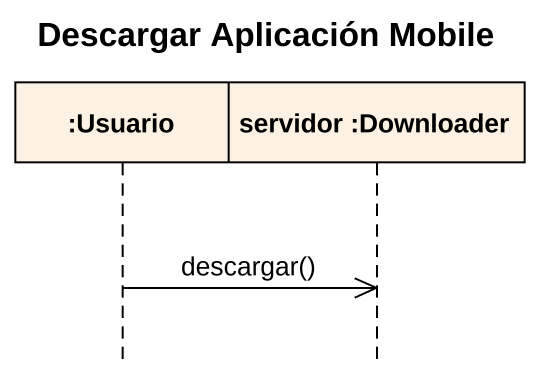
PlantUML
@startuml
title Descargar Aplicación Mobile
hide footbox
participant ":Usuario" as Usuario
participant "servidor :Downloader" as servidor_Downloader

Usuario ->> servidor_Downloader : descargar()
@enduml
